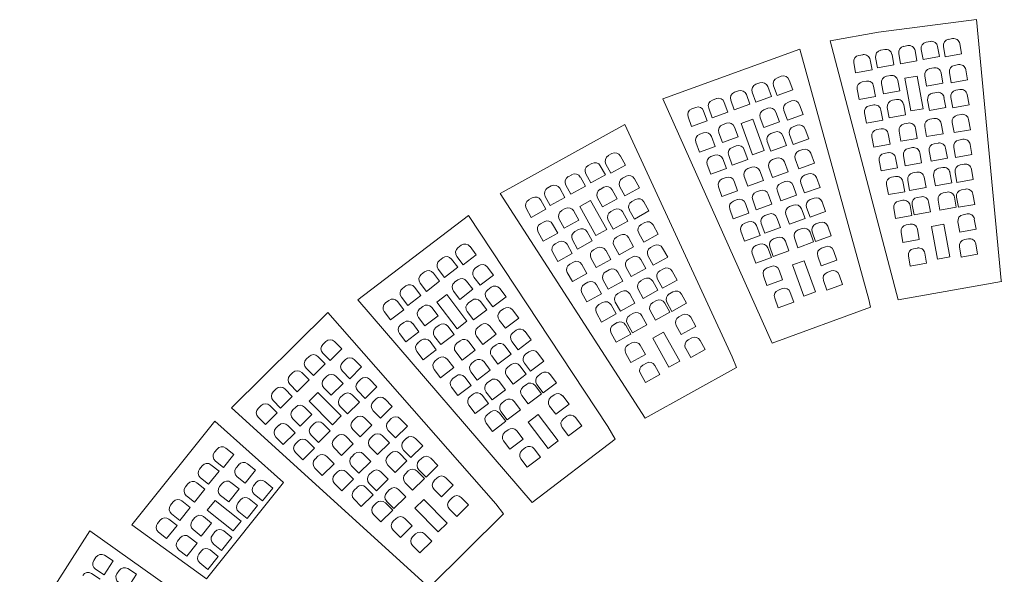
# Model space of a CAD drawing. Header units: millimetres. Extents: x -84 to 575, y 84 to 995.
# Drawn here: x -18 to 218.3, y 858.6 to 992.4 of the extents above; entities that cross this region are included whole.
import ezdxf

# ---------------------------------------------------------------- set-up
doc = ezdxf.new("R2010")
doc.units = ezdxf.units.MM

msp = doc.modelspace()

# ---------------------------------------------------------------- linework, layer by layer
at = {"color": 7, "linetype": 'Continuous', "lineweight": 15}
for p, q in [((212.26, 992.39), (188.7, 989.33)), ((218.26, 929.58), (212.26, 992.39)), ((188.7, 989.33), (177.11, 987.25)), ((206.54, 987.82), (205.55, 987.64)), ((169.76, 985.28), (136.81, 973.33)), ((186.38, 925), (169.76, 985.28)), ((177.11, 987.25), (193.44, 924.93)), ((190.22, 985.18), (189.23, 985.01)), ((195.77, 986.14), (194.79, 985.96)), ((198.99, 985.23), (199.43, 982.77)), ((201.18, 987.15), (200.2, 986.97)), ((203.37, 983.48), (202.93, 985.94)), ((204.34, 985.9), (204.78, 983.44)), ((208.72, 984.15), (208.28, 986.61)), ((184.97, 983.95), (183.98, 983.78)), ((187.15, 980.28), (186.71, 982.74)), ((188.02, 983.26), (188.46, 980.8)), ((192.4, 981.51), (191.96, 983.97)), ((193.57, 984.22), (194.01, 981.76)), ((197.95, 982.47), (197.51, 984.93)), ((199.43, 982.77), (203.37, 983.48)), ((204.78, 983.44), (208.72, 984.15)), ((182.77, 982.03), (183.21, 979.57)), ((188.46, 980.8), (192.4, 981.51)), ((194.01, 981.76), (197.95, 982.47)), ((202.03, 980.79), (201.04, 980.61)), ((207.97, 981.55), (206.98, 981.38)), ((165.32, 978.74), (164.38, 978.4)), ((183.21, 979.57), (187.15, 980.28)), ((191.64, 978.92), (190.65, 978.75)), ((198.04, 978.81), (195.08, 978.28)), ((195.08, 978.28), (196.49, 970.41)), ((199.45, 970.94), (198.04, 978.81)), ((199.83, 978.87), (200.27, 976.41)), ((204.21, 977.11), (203.77, 979.57)), ((205.77, 979.64), (206.21, 977.18)), ((210.15, 977.88), (209.71, 980.34)), ((160.16, 977.17), (159.22, 976.83)), ((162.94, 973.92), (162.08, 976.27)), ((163.48, 976.47), (164.34, 974.12)), ((168.1, 975.49), (167.24, 977.84)), ((183.6, 975.66), (184.05, 973.2)), ((185.8, 977.58), (184.82, 977.4)), ((187.98, 973.91), (187.54, 976.37)), ((189.44, 977), (189.88, 974.54)), ((193.82, 975.25), (193.38, 977.71)), ((200.27, 976.41), (204.21, 977.11)), ((206.21, 977.18), (210.15, 977.88)), ((136.81, 973.33), (163.14, 914.55)), ((149.69, 973.37), (148.75, 973.03)), ((155, 975.25), (154.06, 974.91)), ((157.77, 972.01), (156.92, 974.36)), ((158.32, 974.91), (159.18, 972.56)), ((159.18, 972.56), (162.94, 973.92)), ((164.34, 974.12), (168.1, 975.49)), ((184.05, 973.2), (187.98, 973.91)), ((189.88, 974.54), (193.82, 975.25)), ((202.73, 974.88), (201.75, 974.71)), ((204.91, 971.21), (204.47, 973.67)), ((206.12, 973.65), (206.56, 971.19)), ((208.31, 975.56), (207.33, 975.39)), ((210.49, 971.89), (210.05, 974.35)), ((144.72, 971.27), (143.78, 970.92)), ((147.85, 971.11), (148.7, 968.76)), ((152.46, 970.12), (151.61, 972.47)), ((153.16, 972.99), (154.01, 970.64)), ((154.01, 970.64), (157.77, 972.01)), ((162.07, 971.04), (161.13, 970.7)), ((167.8, 972.81), (166.86, 972.47)), ((170.57, 969.56), (169.72, 971.91)), ((187.56, 971.84), (186.57, 971.67)), ((190.83, 971.23), (191.27, 968.77)), ((193.03, 973.14), (192.04, 972.97)), ((195.21, 969.47), (194.77, 971.93)), ((196.49, 970.41), (199.45, 970.94)), ((200.53, 972.97), (200.98, 970.5)), ((200.98, 970.5), (204.91, 971.21)), ((206.56, 971.19), (210.49, 971.89)), ((142.88, 969), (143.74, 966.65)), ((147.5, 968.02), (146.64, 970.37)), ((148.7, 968.76), (152.46, 970.12)), ((160.23, 968.78), (161.09, 966.43)), ((164.85, 967.79), (164, 970.14)), ((165.96, 970.54), (166.81, 968.19)), ((166.81, 968.19), (170.57, 969.56)), ((185.36, 969.93), (185.8, 967.47)), ((189.74, 968.17), (189.3, 970.63)), ((191.27, 968.77), (195.21, 969.47)), ((202.06, 968.6), (201.07, 968.42)), ((208.66, 969.57), (207.67, 969.4)), ((127.65, 967.14), (97.69, 950.53)), ((153.5, 911.22), (127.65, 967.14)), ((143.74, 966.65), (147.5, 968.02)), ((152.15, 967.44), (151.21, 967.1)), ((154.92, 964.19), (154.07, 966.54)), ((158.47, 968.42), (155.65, 967.4)), ((155.65, 967.4), (158.38, 959.88)), ((161.2, 960.9), (158.47, 968.42)), ((161.09, 966.43), (164.85, 967.79)), ((169.15, 966.96), (168.21, 966.62)), ((185.8, 967.47), (189.74, 968.17)), ((195.85, 967.49), (194.86, 967.31)), ((198.03, 963.81), (197.59, 966.27)), ((199.86, 966.68), (200.3, 964.22)), ((204.24, 964.93), (203.8, 967.39)), ((206.46, 967.66), (206.9, 965.2)), ((210.84, 965.9), (210.4, 968.36)), ((146.62, 965.13), (145.68, 964.79)), ((149.4, 961.88), (148.55, 964.23)), ((150.31, 965.18), (151.16, 962.83)), ((151.16, 962.83), (154.92, 964.19)), ((163.77, 965.34), (162.83, 965)), ((166.54, 962.09), (165.69, 964.44)), ((167.31, 964.7), (168.17, 962.35)), ((171.93, 963.71), (171.07, 966.06)), ((187.12, 964.19), (187.56, 961.73)), ((189.32, 966.11), (188.33, 965.93)), ((191.5, 962.43), (191.06, 964.9)), ((193.65, 965.57), (194.09, 963.11)), ((200.3, 964.22), (204.24, 964.93)), ((206.9, 965.2), (210.84, 965.9)), ((144.79, 962.87), (145.64, 960.51)), ((145.64, 960.51), (149.4, 961.88)), ((154.5, 961.98), (153.56, 961.64)), ((161.93, 963.08), (162.78, 960.73)), ((162.78, 960.73), (166.54, 962.09)), ((168.17, 962.35), (171.93, 963.71)), ((187.56, 961.73), (191.5, 962.43)), ((194.09, 963.11), (198.03, 963.81)), ((196.9, 961.58), (195.92, 961.4)), ((203.11, 962.69), (202.13, 962.52)), ((205.3, 959.02), (204.86, 961.48)), ((206.8, 961.67), (207.25, 959.21)), ((209, 963.58), (208.02, 963.41)), ((211.18, 959.91), (210.74, 962.37)), ((124.58, 960.14), (123.7, 959.65)), ((127.83, 957.37), (126.61, 959.55)), ((149.33, 959.77), (148.39, 959.43)), ((152.66, 959.72), (153.52, 957.37)), ((157.28, 958.73), (156.42, 961.08)), ((158.38, 959.88), (161.2, 960.9)), ((170.51, 961.12), (169.57, 960.78)), ((173.28, 957.87), (172.43, 960.22)), ((191.08, 960.37), (190.09, 960.19)), ((193.26, 956.7), (192.82, 959.16)), ((194.71, 959.66), (195.15, 957.2)), ((199.09, 957.91), (198.65, 960.37)), ((200.92, 960.78), (201.36, 958.31)), ((207.25, 959.21), (211.18, 959.91)), ((119.73, 957.78), (118.85, 957.29)), ((122.98, 955.01), (121.77, 957.19)), ((123.12, 957.61), (124.33, 955.43)), ((124.33, 955.43), (127.83, 957.37)), ((147.49, 957.51), (148.34, 955.16)), ((152.1, 956.52), (151.25, 958.87)), ((153.52, 957.37), (157.28, 958.73)), ((158.24, 956.88), (157.3, 956.54)), ((162.33, 956.77), (163.18, 954.42)), ((164.17, 959.04), (163.23, 958.69)), ((166.94, 955.79), (166.09, 958.14)), ((168.67, 958.85), (169.52, 956.5)), ((169.52, 956.5), (173.28, 957.87)), ((188.88, 958.45), (189.32, 955.99)), ((195.15, 957.2), (199.09, 957.91)), ((201.36, 958.31), (205.3, 959.02)), ((204.17, 956.79), (203.19, 956.61)), ((209.34, 957.59), (208.36, 957.42)), ((114.93, 955.07), (114.05, 954.59)), ((118.18, 952.3), (116.97, 954.49)), ((118.27, 955.25), (119.48, 953.07)), ((119.48, 953.07), (122.98, 955.01)), ((127.95, 954.67), (127.08, 954.19)), ((148.34, 955.16), (152.1, 956.52)), ((152.04, 954.42), (151.1, 954.08)), ((156.4, 954.62), (157.25, 952.27)), ((161.01, 953.64), (160.16, 955.99)), ((163.18, 954.42), (166.94, 955.79)), ((171.86, 955.27), (170.92, 954.93)), ((189.32, 955.99), (193.26, 956.7)), ((192.83, 954.63), (191.85, 954.46)), ((197.96, 955.67), (196.98, 955.5)), ((200.15, 952), (199.7, 954.46)), ((201.98, 954.87), (202.42, 952.41)), ((206.35, 953.11), (205.91, 955.58)), ((207.15, 955.68), (207.59, 953.22)), ((211.53, 953.92), (211.09, 956.38)), ((109.98, 952.37), (109.11, 951.89)), ((113.47, 952.55), (114.68, 950.36)), ((114.68, 950.36), (118.18, 952.3)), ((122.58, 952.03), (121.71, 951.54)), ((126.49, 952.15), (127.71, 949.96)), ((131.2, 951.9), (129.99, 954.09)), ((150.2, 952.16), (151.05, 949.81)), ((154.81, 951.17), (153.96, 953.52)), ((157.25, 952.27), (161.01, 953.64)), ((166.21, 953.4), (165.27, 953.05)), ((168.99, 950.15), (168.14, 952.5)), ((170.02, 953.01), (170.88, 950.66)), ((170.88, 950.66), (174.64, 952.02)), ((174.64, 952.02), (173.78, 954.37)), ((190.64, 952.72), (191.08, 950.26)), ((195.02, 950.96), (194.57, 953.42)), ((195.77, 953.76), (196.21, 951.3)), ((202.42, 952.41), (206.35, 953.11)), ((207.59, 953.22), (211.53, 953.92)), ((97.69, 950.53), (132.58, 896.43)), ((108.52, 949.85), (109.73, 947.66)), ((113.23, 949.6), (112.02, 951.79)), ((125.83, 949.26), (124.62, 951.44)), ((127.71, 949.96), (131.2, 951.9)), ((151.05, 949.81), (154.81, 951.17)), ((160.28, 951.24), (159.34, 950.9)), ((163.06, 948), (162.2, 950.35)), ((164.37, 951.13), (165.23, 948.78)), ((165.23, 948.78), (168.99, 950.15)), ((191.08, 950.26), (195.02, 950.96)), ((196.21, 951.3), (200.15, 952)), ((199.02, 949.77), (198.04, 949.59)), ((205.23, 950.88), (204.25, 950.7)), ((207.41, 947.21), (206.97, 949.67)), ((207.49, 949.69), (207.93, 947.23)), ((209.69, 951.6), (208.7, 951.43)), ((211.87, 947.93), (211.43, 950.39)), ((105.41, 949.51), (104.53, 949.03)), ((108.66, 946.74), (107.45, 948.93)), ((109.73, 947.66), (113.23, 949.6)), ((119.44, 948.87), (116.81, 947.42)), ((116.81, 947.42), (120.69, 940.42)), ((123.32, 941.87), (119.44, 948.87)), ((121.12, 949.5), (122.33, 947.32)), ((122.33, 947.32), (125.83, 949.26)), ((130.21, 949.11), (129.34, 948.63)), ((133.46, 946.34), (132.25, 948.53)), ((154.74, 949.06), (153.8, 948.72)), ((157.52, 945.81), (156.67, 948.16)), ((158.44, 948.98), (159.3, 946.63)), ((159.3, 946.63), (163.06, 948)), ((168.26, 947.75), (167.32, 947.41)), ((173.22, 949.43), (172.28, 949.09)), ((175.99, 946.18), (175.14, 948.53)), ((194.59, 948.9), (193.61, 948.72)), ((196.77, 945.22), (196.33, 947.69)), ((196.83, 947.85), (197.27, 945.39)), ((201.2, 946.1), (200.76, 948.56)), ((203.04, 948.96), (203.48, 946.5)), ((207.93, 947.23), (211.87, 947.93)), ((90.06, 945.22), (63.42, 924.96)), ((123.6, 894.42), (90.06, 945.22)), ((103.95, 946.99), (105.16, 944.8)), ((105.16, 944.8), (108.66, 946.74)), ((113.35, 946.91), (112.47, 946.42)), ((116.6, 944.14), (115.39, 946.32)), ((125.15, 946.67), (124.28, 946.18)), ((128.4, 943.9), (127.19, 946.08)), ((128.75, 946.59), (129.97, 944.4)), ((129.97, 944.4), (133.46, 946.34)), ((152.91, 946.8), (153.76, 944.45)), ((153.76, 944.45), (157.52, 945.81)), ((162.33, 945.6), (161.39, 945.26)), ((166.42, 945.49), (167.27, 943.14)), ((171.03, 944.51), (170.18, 946.86)), ((171.38, 947.16), (172.23, 944.81)), ((172.23, 944.81), (175.99, 946.18)), ((192.4, 946.98), (192.84, 944.52)), ((192.84, 944.52), (196.77, 945.22)), ((197.27, 945.39), (201.2, 946.1)), ((203.48, 946.5), (207.41, 947.21)), ((210.03, 945.61), (209.05, 945.44)), ((108.26, 943.75), (107.38, 943.27)), ((111.51, 940.98), (110.29, 943.17)), ((111.89, 944.38), (113.1, 942.2)), ((113.1, 942.2), (116.6, 944.14)), ((123.69, 944.14), (124.9, 941.96)), ((124.9, 941.96), (128.4, 943.9)), ((132.47, 943.56), (131.6, 943.07)), ((135.72, 940.78), (134.51, 942.97)), ((157.45, 943.71), (156.51, 943.37)), ((160.22, 940.46), (159.37, 942.81)), ((160.49, 943.34), (161.34, 940.99)), ((165.1, 942.35), (164.25, 944.71)), ((167.27, 943.14), (171.03, 944.51)), ((174.57, 943.58), (173.63, 943.24)), ((177.35, 940.33), (176.5, 942.68)), ((196.35, 943.16), (195.37, 942.98)), ((204.43, 943.15), (201.48, 942.62)), ((201.48, 942.62), (202.89, 934.75)), ((205.84, 935.28), (204.43, 943.15)), ((207.84, 943.7), (208.28, 941.23)), ((212.21, 941.94), (211.77, 944.4)), ((106.8, 941.23), (108.01, 939.04)), ((108.01, 939.04), (111.51, 940.98)), ((116.53, 941.89), (115.66, 941.4)), ((119.78, 939.12), (118.57, 941.3)), ((120.69, 940.42), (123.32, 941.87)), ((126.54, 940.5), (125.67, 940.02)), ((131.01, 941.03), (132.23, 938.85)), ((132.23, 938.85), (135.72, 940.78)), ((155.61, 941.45), (156.46, 939.1)), ((156.46, 939.1), (160.22, 940.46)), ((161.34, 940.99), (165.1, 942.35)), ((170.31, 942.11), (169.37, 941.77)), ((173.08, 938.87), (172.23, 941.22)), ((172.74, 941.32), (173.59, 938.97)), ((173.59, 938.97), (177.35, 940.33)), ((194.15, 941.24), (194.6, 938.78)), ((198.53, 939.49), (198.09, 941.95)), ((208.28, 941.23), (212.21, 941.94)), ((88.32, 938.07), (87.52, 937.47)), ((111.77, 938.89), (110.9, 938.41)), ((115.02, 936.12), (113.81, 938.31)), ((115.07, 939.36), (116.28, 937.18)), ((116.28, 937.18), (119.78, 939.12)), ((125.08, 937.98), (126.29, 935.79)), ((129.79, 937.73), (128.58, 939.92)), ((134.73, 938), (133.86, 937.51)), ((160.16, 938.35), (159.22, 938.01)), ((164.37, 939.96), (163.43, 939.62)), ((167.15, 936.71), (166.3, 939.06)), ((168.47, 939.85), (169.32, 937.5)), ((169.32, 937.5), (173.08, 938.87)), ((194.6, 938.78), (198.53, 939.49)), ((210.38, 939.62), (209.39, 939.45)), ((212.56, 935.95), (212.12, 938.41)), ((88.75, 933.38), (91.93, 935.8)), ((91.93, 935.8), (90.42, 937.79)), ((110.31, 936.37), (111.52, 934.18)), ((111.52, 934.18), (115.02, 936.12)), ((121.02, 937.44), (120.15, 936.96)), ((124.27, 934.67), (123.06, 936.86)), ((126.29, 935.79), (129.79, 937.73)), ((137.98, 935.23), (136.77, 937.41)), ((158.32, 936.09), (159.17, 933.74)), ((162.93, 935.1), (162.08, 937.45)), ((162.54, 937.7), (163.39, 935.35)), ((163.39, 935.35), (167.15, 936.71)), ((175.93, 937.74), (174.99, 937.4)), ((178.7, 934.49), (177.85, 936.84)), ((195.91, 935.51), (196.35, 933.05)), ((198.11, 937.42), (197.12, 937.25)), ((200.29, 933.75), (199.85, 936.21)), ((208.18, 937.71), (208.62, 935.24)), ((208.62, 935.24), (212.56, 935.95)), ((83.86, 935.04), (83.06, 934.44)), ((87.47, 932.77), (85.96, 934.76)), ((87.23, 935.37), (88.75, 933.38)), ((92.44, 933.15), (91.65, 932.54)), ((115.29, 934.03), (114.41, 933.55)), ((118.54, 931.26), (117.33, 933.45)), ((119.56, 934.92), (120.77, 932.73)), ((120.77, 932.73), (124.27, 934.67)), ((129.45, 935.25), (128.57, 934.77)), ((132.7, 932.48), (131.49, 934.67)), ((133.27, 935.47), (134.48, 933.29)), ((134.48, 933.29), (137.98, 935.23)), ((159.17, 933.74), (162.93, 935.1)), ((170.83, 934.36), (168.01, 933.34)), ((168.01, 933.34), (170.73, 925.82)), ((173.55, 926.84), (170.83, 934.36)), ((174.09, 935.48), (174.94, 933.12)), ((174.94, 933.12), (178.7, 934.49)), ((196.35, 933.05), (200.29, 933.75)), ((202.89, 934.75), (205.84, 935.28)), ((79.5, 931.68), (78.7, 931.07)), ((83.11, 929.4), (81.6, 931.39)), ((82.77, 932.33), (84.29, 930.34)), ((84.29, 930.34), (87.47, 932.77)), ((92.87, 928.45), (96.06, 930.87)), ((96.06, 930.87), (94.55, 932.86)), ((113.83, 931.51), (115.04, 929.32)), ((115.04, 929.32), (118.54, 931.26)), ((123.93, 932.2), (123.06, 931.71)), ((127.18, 929.42), (125.97, 931.61)), ((127.99, 932.73), (129.2, 930.54)), ((129.2, 930.54), (132.7, 932.48)), ((136.99, 932.44), (136.12, 931.95)), ((140.24, 929.67), (139.03, 931.85)), ((162.86, 933), (161.92, 932.66)), ((165.64, 929.75), (164.78, 932.1)), ((177.29, 931.89), (176.35, 931.55)), ((180.06, 928.64), (179.21, 930.99)), ((78.41, 928.97), (79.93, 926.98)), ((79.93, 926.98), (83.11, 929.4)), ((87.51, 929.76), (86.71, 929.16)), ((91.12, 927.48), (89.61, 929.47)), ((91.36, 930.44), (92.87, 928.45)), ((118.8, 929.17), (117.93, 928.68)), ((122.06, 926.4), (120.84, 928.58)), ((122.47, 929.67), (123.68, 927.48)), ((123.68, 927.48), (127.18, 929.42)), ((132.36, 930.01), (131.48, 929.52)), ((135.61, 927.24), (134.4, 929.42)), ((135.53, 929.92), (136.74, 927.73)), ((136.74, 927.73), (140.24, 929.67)), ((161.02, 930.74), (161.88, 928.39)), ((161.88, 928.39), (165.64, 929.75)), ((175.45, 929.63), (176.3, 927.28)), ((176.3, 927.28), (180.06, 928.64)), ((193.44, 924.93), (218.28, 929.38)), ((218.28, 929.38), (218.26, 929.58)), ((74.99, 928.3), (74.19, 927.69)), ((78.6, 926.02), (77.09, 928.01)), ((84.85, 926.19), (82.46, 924.37)), ((89.69, 919.82), (84.85, 926.19)), ((86.42, 927.05), (87.94, 925.06)), ((87.94, 925.06), (91.12, 927.48)), ((95.48, 927.97), (94.68, 927.37)), ((99.09, 925.7), (97.58, 927.69)), ((117.35, 926.64), (118.56, 924.46)), ((118.56, 924.46), (122.06, 926.4)), ((126.84, 926.95), (125.97, 926.46)), ((130.09, 924.18), (128.88, 926.36)), ((130.9, 927.48), (132.11, 925.3)), ((132.11, 925.3), (135.61, 927.24)), ((139.25, 926.88), (138.38, 926.4)), ((142.5, 924.11), (141.29, 926.3)), ((165.57, 927.64), (164.63, 927.3)), ((168.34, 924.39), (167.49, 926.74)), ((170.73, 925.82), (173.55, 926.84)), ((63.42, 924.96), (105.36, 876.17)), ((70.87, 924.81), (70.08, 924.21)), ((74.49, 922.53), (72.98, 924.53)), ((73.91, 925.59), (75.42, 923.6)), ((75.42, 923.6), (78.6, 926.02)), ((82.46, 924.37), (87.3, 918)), ((90.82, 924.82), (90.02, 924.22)), ((94.43, 922.55), (92.92, 924.54)), ((94.4, 925.27), (95.91, 923.28)), ((95.91, 923.28), (99.09, 925.7)), ((122.32, 924.31), (121.45, 923.82)), ((125.57, 921.54), (124.36, 923.72)), ((125.38, 924.42), (126.59, 922.24)), ((126.59, 922.24), (130.09, 924.18)), ((135.27, 924.76), (134.39, 924.27)), ((138.52, 921.99), (137.31, 924.17)), ((137.79, 924.36), (139, 922.17)), ((139, 922.17), (142.5, 924.11)), ((163.73, 925.38), (164.58, 923.03)), ((164.58, 923.03), (168.34, 924.39)), ((186.81, 923.14), (186.38, 925)), ((56.22, 921.93), (33, 898.98)), ((96.62, 875.84), (56.22, 921.93)), ((69.79, 922.1), (71.3, 920.11)), ((71.3, 920.11), (74.49, 922.53)), ((79.1, 923.37), (78.31, 922.77)), ((82.72, 921.09), (81.2, 923.08)), ((89.74, 922.12), (91.25, 920.13)), ((91.25, 920.13), (94.43, 922.55)), ((98.51, 922.8), (97.71, 922.19)), ((102.13, 920.52), (100.61, 922.51)), ((120.86, 921.78), (122.07, 919.6)), ((122.07, 919.6), (125.57, 921.54)), ((129.75, 921.7), (128.87, 921.22)), ((133.81, 922.23), (135.02, 920.05)), ((135.02, 920.05), (138.52, 921.99)), ((141.51, 921.32), (140.64, 920.84)), ((163.14, 914.55), (186.81, 923.14)), ((74.52, 919.52), (73.72, 918.91)), ((78.13, 917.24), (76.62, 919.23)), ((78.02, 920.66), (79.53, 918.67)), ((79.53, 918.67), (82.72, 921.09)), ((87.3, 918), (89.69, 919.82)), ((97.43, 920.09), (98.94, 918.1)), ((98.94, 918.1), (102.13, 920.52)), ((125.84, 919.45), (124.96, 918.96)), ((128.29, 919.18), (129.5, 916.99)), ((133, 918.93), (131.79, 921.12)), ((144.76, 918.55), (143.55, 920.74)), ((73.43, 916.81), (74.95, 914.82)), ((74.95, 914.82), (78.13, 917.24)), ((82.97, 918.86), (82.18, 918.25)), ((86.59, 916.58), (85.07, 918.57)), ((93.08, 918.92), (92.28, 918.32)), ((93.51, 914.22), (96.69, 916.65)), ((96.69, 916.65), (95.18, 918.64)), ((101.54, 917.62), (100.75, 917.01)), ((105.16, 915.34), (103.65, 917.33)), ((124.38, 916.92), (125.59, 914.73)), ((125.59, 914.73), (129.09, 916.67)), ((129.09, 916.67), (127.88, 918.86)), ((129.5, 916.99), (133, 918.93)), ((137, 917.18), (134.38, 915.73)), ((140.88, 910.19), (137, 917.18)), ((140.05, 918.8), (141.26, 916.61)), ((141.26, 916.61), (144.76, 918.55)), ((55.72, 914.92), (55.01, 914.22)), ((59.6, 913.13), (57.84, 914.91)), ((78.69, 915.21), (77.9, 914.61)), ((82.31, 912.93), (80.8, 914.92)), ((81.89, 916.15), (83.4, 914.16)), ((83.4, 914.16), (86.59, 916.58)), ((88.06, 915.1), (87.26, 914.5)), ((91.67, 912.83), (90.16, 914.82)), ((92, 916.22), (93.51, 914.22)), ((100.46, 914.91), (101.98, 912.92)), ((101.98, 912.92), (105.16, 915.34)), ((129.35, 914.58), (128.48, 914.1)), ((134.38, 915.73), (138.26, 908.73)), ((143.77, 915.76), (142.9, 915.28)), ((147.02, 912.99), (145.81, 915.18)), ((55, 912.1), (56.75, 910.32)), ((56.75, 910.32), (59.6, 913.13)), ((77.61, 912.5), (79.12, 910.51)), ((79.12, 910.51), (82.31, 912.93)), ((86.97, 912.4), (88.49, 910.41)), ((88.49, 910.41), (91.67, 912.83)), ((96.71, 914.15), (95.91, 913.54)), ((97.14, 909.45), (100.32, 911.87)), ((100.32, 911.87), (98.81, 913.86)), ((104.58, 912.44), (103.78, 911.84)), ((108.19, 910.17), (106.68, 912.16)), ((127.89, 912.06), (129.11, 909.87)), ((132.61, 911.81), (131.39, 914)), ((142.31, 913.24), (143.52, 911.05)), ((143.52, 911.05), (147.02, 912.99)), ((51.69, 911.34), (50.98, 910.63)), ((52.72, 906.74), (55.57, 909.55)), ((55.57, 909.55), (53.81, 911.33)), ((60.45, 910.57), (59.74, 909.87)), ((64.33, 908.78), (62.57, 910.56)), ((82.87, 910.9), (82.07, 910.3)), ((86.49, 908.63), (84.97, 910.62)), ((91.69, 910.33), (90.89, 909.72)), ((95.3, 908.05), (93.79, 910.04)), ((95.63, 911.44), (97.14, 909.45)), ((103.5, 909.74), (105.01, 907.75)), ((105.01, 907.75), (108.19, 910.17)), ((129.11, 909.87), (132.61, 911.81)), ((132.87, 909.72), (132, 909.24)), ((138.26, 908.73), (140.88, 910.19)), ((154.56, 908.62), (153.5, 911.22)), ((47.8, 907.44), (47.09, 906.74)), ((51.68, 905.65), (49.92, 907.43)), ((50.97, 908.51), (52.72, 906.74)), ((59.73, 907.75), (61.48, 905.97)), ((61.48, 905.97), (64.33, 908.78)), ((81.79, 908.2), (83.3, 906.21)), ((83.3, 906.21), (86.49, 908.63)), ((90.61, 907.62), (92.12, 905.63)), ((92.12, 905.63), (95.3, 908.05)), ((100.34, 909.37), (99.54, 908.76)), ((103.96, 907.09), (102.44, 909.08)), ((107.61, 907.27), (106.82, 906.66)), ((131.41, 907.2), (132.62, 905.01)), ((132.58, 896.43), (154.56, 908.62)), ((136.12, 906.95), (134.91, 909.14)), ((48.83, 902.84), (51.68, 905.65)), ((55.99, 906.57), (55.28, 905.87)), ((57.02, 901.97), (59.87, 904.78)), ((59.87, 904.78), (58.11, 906.56)), ((64.13, 905.83), (63.41, 905.13)), ((68, 904.04), (66.25, 905.82)), ((87.05, 906.6), (86.25, 905.99)), ((90.66, 904.32), (89.15, 906.31)), ((95.32, 905.55), (94.52, 904.95)), ((98.93, 903.28), (97.42, 905.27)), ((99.26, 906.66), (100.77, 904.67)), ((100.77, 904.67), (103.96, 907.09)), ((108.04, 902.57), (111.23, 904.99)), ((111.23, 904.99), (109.71, 906.98)), ((132.62, 905.01), (136.12, 906.95)), ((43.77, 903.5), (43.05, 902.8)), ((47.65, 901.71), (45.89, 903.49)), ((47.08, 904.61), (48.83, 902.84)), ((53.82, 902.68), (51.68, 900.58)), ((59.44, 897), (53.82, 902.68)), ((55.27, 903.75), (57.02, 901.97)), ((63.4, 903.01), (65.16, 901.23)), ((65.16, 901.23), (68, 904.04)), ((85.97, 903.89), (87.48, 901.9)), ((87.48, 901.9), (90.66, 904.32)), ((94.24, 902.84), (95.75, 900.85)), ((95.75, 900.85), (98.93, 903.28)), ((103.97, 904.59), (103.18, 903.99)), ((107.59, 902.32), (106.07, 904.31)), ((106.53, 904.56), (108.04, 902.57)), ((43.04, 900.68), (44.8, 898.9)), ((44.8, 898.9), (47.65, 901.71)), ((51.68, 900.58), (57.31, 894.89)), ((59.91, 902.11), (59.2, 901.4)), ((60.95, 897.5), (63.79, 900.32)), ((63.79, 900.32), (62.03, 902.09)), ((67.8, 901.09), (67.09, 900.39)), ((71.68, 899.3), (69.92, 901.08)), ((91.23, 902.29), (90.43, 901.68)), ((94.84, 900.01), (93.33, 902)), ((98.95, 900.78), (98.15, 900.17)), ((102.57, 898.5), (101.05, 900.49)), ((102.89, 901.89), (104.4, 899.9)), ((104.4, 899.9), (107.59, 902.32)), ((110.64, 902.09), (109.85, 901.48)), ((114.26, 899.81), (112.75, 901.8)), ((33, 898.98), (80.62, 855.74)), ((40.14, 899.51), (39.43, 898.81)), ((41.17, 894.91), (44.02, 897.73)), ((44.02, 897.73), (42.26, 899.5)), ((48.48, 899.15), (47.77, 898.45)), ((52.36, 897.36), (50.6, 899.14)), ((59.19, 899.28), (60.95, 897.5)), ((67.08, 898.26), (68.84, 896.49)), ((68.84, 896.49), (71.68, 899.3)), ((90.14, 899.58), (91.66, 897.59)), ((91.66, 897.59), (94.84, 900.01)), ((95.4, 897.98), (94.61, 897.38)), ((99.02, 895.71), (97.5, 897.7)), ((97.87, 898.07), (99.38, 896.08)), ((99.38, 896.08), (102.57, 898.5)), ((109.56, 899.38), (111.08, 897.39)), ((111.08, 897.39), (114.26, 899.81)), ((28.98, 895.75), (9.02, 870.8)), ((45.55, 880.97), (28.98, 895.75)), ((39.41, 896.69), (41.17, 894.91)), ((47.76, 896.33), (49.52, 894.55)), ((49.52, 894.55), (52.36, 897.36)), ((57.31, 894.89), (59.44, 897)), ((62.92, 896.55), (62.2, 895.84)), ((66.79, 894.76), (65.04, 896.53)), ((71.48, 896.35), (70.77, 895.64)), ((75.36, 894.56), (73.6, 896.34)), ((95.83, 893.29), (99.02, 895.71)), ((106.78, 897.34), (104.39, 895.53)), ((104.39, 895.53), (109.23, 889.16)), ((111.62, 890.98), (106.78, 897.34)), ((113.68, 896.91), (112.88, 896.31)), ((117.29, 894.64), (115.78, 896.63)), ((44.43, 894.74), (43.72, 894.03)), ((48.31, 892.95), (46.55, 894.72)), ((52.9, 895.18), (52.19, 894.47)), ((53.94, 890.57), (56.78, 893.39)), ((56.78, 893.39), (55.02, 895.16)), ((62.19, 893.72), (63.95, 891.94)), ((63.95, 891.94), (66.79, 894.76)), ((70.76, 893.52), (72.51, 891.75)), ((72.51, 891.75), (75.36, 894.56)), ((94.32, 895.28), (95.83, 893.29)), ((99.58, 893.68), (98.78, 893.07)), ((103.2, 891.4), (101.68, 893.39)), ((112.6, 894.21), (114.11, 892.22)), ((114.11, 892.22), (117.29, 894.64)), ((125.38, 891.39), (123.6, 894.42)), ((43.71, 891.91), (45.47, 890.13)), ((45.47, 890.13), (48.31, 892.95)), ((49.13, 891.01), (48.42, 890.3)), ((53.01, 889.22), (51.25, 890.99)), ((52.18, 892.35), (53.94, 890.57)), ((58.43, 892.11), (57.72, 891.41)), ((62.31, 890.32), (60.55, 892.1)), ((67.13, 892.28), (66.42, 891.58)), ((71.01, 890.49), (69.26, 892.27)), ((75.16, 891.61), (74.45, 890.9)), ((79.04, 889.82), (77.28, 891.59)), ((98.5, 890.97), (100.01, 888.98)), ((100.01, 888.98), (103.2, 891.4)), ((105.36, 876.17), (125.38, 891.39)), ((109.23, 889.16), (111.62, 890.98)), ((29.55, 889.03), (28.92, 888.25)), ((33.61, 887.71), (31.65, 889.27)), ((50.17, 886.4), (53.01, 889.22)), ((57.71, 889.29), (59.46, 887.51)), ((59.46, 887.51), (62.31, 890.32)), ((66.41, 889.45), (68.17, 887.68)), ((68.17, 887.68), (71.01, 890.49)), ((74.43, 888.78), (76.19, 887)), ((76.19, 887), (79.04, 889.82)), ((103.76, 889.37), (102.96, 888.76)), ((107.37, 887.09), (105.86, 889.08)), ((29.16, 886.14), (31.11, 884.58)), ((31.11, 884.58), (33.61, 887.71)), ((48.41, 888.18), (50.17, 886.4)), ((53.83, 887.28), (53.12, 886.57)), ((57.71, 885.49), (55.95, 887.26)), ((62.65, 887.84), (61.94, 887.14)), ((63.68, 883.24), (66.53, 886.05)), ((66.53, 886.05), (64.77, 887.83)), ((71.35, 888.01), (70.64, 887.31)), ((72.39, 883.41), (75.23, 886.22)), ((75.23, 886.22), (73.47, 888)), ((78.83, 886.87), (78.12, 886.16)), ((82.71, 885.08), (80.96, 886.85)), ((102.68, 886.66), (104.19, 884.67)), ((104.19, 884.67), (107.37, 887.09)), ((25.96, 885.01), (25.33, 884.22)), ((27.52, 880.55), (30.02, 883.68)), ((30.02, 883.68), (28.07, 885.24)), ((34.75, 885.26), (34.12, 884.48)), ((36.31, 880.81), (38.81, 883.93)), ((38.81, 883.93), (36.86, 885.5)), ((53.11, 884.45), (54.87, 882.67)), ((54.87, 882.67), (57.71, 885.49)), ((58.53, 883.54), (57.82, 882.84)), ((62.41, 881.75), (60.65, 883.53)), ((61.92, 885.02), (63.68, 883.24)), ((66.87, 883.58), (66.16, 882.87)), ((70.75, 881.79), (68.99, 883.56)), ((70.63, 885.19), (72.39, 883.41)), ((75.57, 883.75), (74.86, 883.04)), ((79.45, 881.96), (77.69, 883.73)), ((78.11, 884.04), (79.87, 882.26)), ((79.87, 882.26), (82.71, 885.08)), ((25.57, 882.12), (27.52, 880.55)), ((34.36, 882.37), (36.31, 880.81)), ((43.01, 879.65), (41.06, 881.21)), ((59.56, 878.94), (62.41, 881.75)), ((67.9, 878.97), (70.75, 881.79)), ((76.61, 879.14), (79.45, 881.96)), ((82.51, 882.12), (81.8, 881.42)), ((86.39, 880.33), (84.63, 882.11)), ((22.55, 880.68), (21.92, 879.9)), ((24.11, 876.23), (26.61, 879.35)), ((26.61, 879.35), (24.66, 880.92)), ((45.55, 880.97), (27.02, 857.8)), ((30.78, 880.77), (30.16, 879.99)), ((32.35, 876.32), (34.84, 879.45)), ((34.84, 879.45), (32.89, 881.01)), ((38.95, 880.98), (38.33, 880.2)), ((40.51, 876.53), (43.01, 879.65)), ((57.81, 880.72), (59.56, 878.94)), ((63.23, 879.81), (62.52, 879.11)), ((67.11, 878.02), (65.35, 879.8)), ((66.14, 880.75), (67.9, 878.97)), ((71.08, 879.31), (70.37, 878.61)), ((74.96, 877.52), (73.21, 879.3)), ((74.85, 880.92), (76.61, 879.14)), ((81.79, 879.3), (83.55, 877.52)), ((83.55, 877.52), (86.39, 880.33)), ((23.06, 874.98), (21.11, 876.54)), ((22.16, 877.79), (24.11, 876.23)), ((29.08, 876.66), (27.2, 874.32)), ((35.32, 871.66), (29.08, 876.66)), ((30.39, 877.88), (32.35, 876.32)), ((35.2, 876.79), (34.57, 876.01)), ((39.26, 875.46), (37.31, 877.03)), ((38.56, 878.09), (40.51, 876.53)), ((62.51, 876.99), (64.26, 875.21)), ((64.26, 875.21), (67.11, 878.02)), ((70.36, 876.49), (72.12, 874.71)), ((72.12, 874.71), (74.96, 877.52)), ((79.29, 876.92), (77.16, 874.81)), ((84.91, 871.23), (79.29, 876.92)), ((86.19, 877.38), (85.48, 876.68)), ((90.07, 875.59), (88.31, 877.37)), ((19, 876.31), (18.37, 875.52)), ((20.56, 871.85), (23.06, 874.98)), ((27.2, 874.32), (33.45, 869.32)), ((36.76, 872.34), (39.26, 875.46)), ((67.93, 876.08), (67.22, 875.38)), ((68.96, 871.48), (71.81, 874.29)), ((71.81, 874.29), (70.05, 876.07)), ((77.16, 874.81), (82.78, 869.12)), ((85.47, 874.56), (87.22, 872.78)), ((87.22, 872.78), (90.07, 875.59)), ((98.5, 873.42), (96.62, 875.84)), ((15.86, 871.92), (15.23, 871.14)), ((19.92, 870.59), (17.97, 872.16)), ((18.61, 873.42), (20.56, 871.85)), ((24.19, 872.53), (23.56, 871.75)), ((28.25, 871.2), (26.3, 872.76)), ((34.81, 873.9), (36.76, 872.34)), ((67.2, 873.26), (68.96, 871.48)), ((72.63, 872.35), (71.92, 871.65)), ((76.51, 870.56), (74.75, 872.34)), ((80.62, 855.74), (98.5, 873.42)), ((-1.04, 869.35), (-17.96, 842.92)), ((49.31, 833.55), (-1.04, 869.35)), ((9.02, 870.8), (27.02, 857.8)), ((17.42, 867.47), (19.92, 870.59)), ((23.8, 869.64), (25.75, 868.08)), ((25.75, 868.08), (28.25, 871.2)), ((33.45, 869.32), (35.32, 871.66)), ((71.9, 869.53), (73.66, 867.75)), ((73.66, 867.75), (76.51, 870.56)), ((82.78, 869.12), (84.91, 871.23)), ((15.47, 869.03), (17.42, 867.47)), ((20.68, 867.67), (20.05, 866.89)), ((24.74, 866.35), (22.79, 867.91)), ((29.04, 869.1), (28.42, 868.31)), ((30.6, 864.64), (33.1, 867.77)), ((33.1, 867.77), (31.15, 869.33)), ((77.33, 868.62), (76.61, 867.92)), ((81.2, 866.83), (79.45, 868.61)), ((20.29, 864.79), (22.24, 863.22)), ((22.24, 863.22), (24.74, 866.35)), ((29.84, 863.19), (27.89, 864.75)), ((28.65, 866.21), (30.6, 864.64)), ((76.6, 865.8), (78.36, 864.02)), ((78.36, 864.02), (81.2, 866.83)), ((0.4, 863.01), (-0.14, 862.17)), ((4.58, 862.12), (2.47, 863.46)), ((25.78, 864.51), (25.15, 863.73)), ((27.34, 860.06), (29.84, 863.19)), ((0.32, 860.09), (2.42, 858.75)), ((2.42, 858.75), (4.58, 862.12)), ((10.15, 858.91), (8.04, 860.26)), ((25.39, 861.63), (27.34, 860.06)), ((1.44, 857.73), (-0.67, 859.08)), ((5.97, 859.8), (5.43, 858.96)), ((7.99, 855.54), (10.15, 858.91))]:
    msp.add_line(p, q, dxfattribs=at)
for centre, start, end in [((205.82, 986.17), 100.1633, 190.1633), ((206.8, 986.34), 10.1633, 100.1633), ((190.48, 983.71), 10.1633, 100.1633), ((195.05, 984.49), 100.1633, 190.1633), ((196.03, 984.66), 10.1633, 100.1633), ((200.47, 985.5), 100.1633, 190.1633), ((201.45, 985.67), 10.1633, 100.1633), ((184.25, 982.3), 100.1633, 190.1633), ((185.23, 982.48), 10.1633, 100.1633), ((189.5, 983.53), 100.1633, 190.1633), ((201.31, 979.13), 100.1633, 190.1633), ((202.29, 979.31), 10.1633, 100.1633), ((207.25, 979.9), 100.1633, 190.1633), ((208.23, 980.08), 10.1633, 100.1633), ((164.89, 976.99), 109.9357, 199.9357), ((165.83, 977.33), 19.9357, 109.9357), ((190.92, 977.27), 100.1633, 190.1633), ((191.9, 977.45), 10.1633, 100.1633), ((159.73, 975.42), 109.9357, 199.9357), ((160.67, 975.76), 19.9357, 109.9357), ((185.08, 975.93), 100.1633, 190.1633), ((186.07, 976.1), 10.1633, 100.1633), ((150.2, 971.96), 19.9357, 109.9357), ((154.57, 973.5), 109.9357, 199.9357), ((155.51, 973.84), 19.9357, 109.9357), ((202.01, 973.23), 100.1633, 190.1633), ((203, 973.41), 10.1633, 100.1633), ((207.59, 973.91), 100.1633, 190.1633), ((208.58, 974.09), 10.1633, 100.1633), ((144.29, 969.51), 109.9357, 199.9357), ((145.23, 969.86), 19.9357, 109.9357), ((149.26, 971.62), 109.9357, 199.9357), ((162.59, 969.63), 19.9357, 109.9357), ((167.37, 971.06), 109.9357, 199.9357), ((168.31, 971.4), 19.9357, 109.9357), ((186.84, 970.19), 100.1633, 190.1633), ((187.82, 970.37), 10.1633, 100.1633), ((192.31, 971.49), 100.1633, 190.1633), ((193.29, 971.67), 10.1633, 100.1633), ((161.64, 969.29), 109.9357, 199.9357), ((202.32, 967.12), 10.1633, 100.1633), ((207.94, 967.92), 100.1633, 190.1633), ((208.92, 968.1), 10.1633, 100.1633), ((151.72, 965.69), 109.9357, 199.9357), ((152.66, 966.03), 19.9357, 109.9357), ((168.72, 965.21), 109.9357, 199.9357), ((169.66, 965.55), 19.9357, 109.9357), ((195.13, 965.83), 100.1633, 190.1633), ((196.11, 966.01), 10.1633, 100.1633), ((201.34, 966.95), 100.1633, 190.1633), ((146.2, 963.38), 109.9357, 199.9357), ((147.14, 963.72), 19.9357, 109.9357), ((163.34, 963.59), 109.9357, 199.9357), ((164.28, 963.93), 19.9357, 109.9357), ((188.6, 964.45), 100.1633, 190.1633), ((189.58, 964.63), 10.1633, 100.1633), ((154.07, 960.23), 109.9357, 199.9357), ((155.01, 960.57), 19.9357, 109.9357), ((197.17, 960.1), 10.1633, 100.1633), ((202.39, 961.04), 100.1633, 190.1633), ((203.38, 961.22), 10.1633, 100.1633), ((208.28, 961.93), 100.1633, 190.1633), ((209.26, 962.11), 10.1633, 100.1633), ((124.43, 958.34), 119.0013, 209.0013), ((125.3, 958.83), 29.0013, 119.0013), ((148.9, 958.02), 109.9357, 199.9357), ((149.84, 958.36), 19.9357, 109.9357), ((164.68, 957.63), 19.9357, 109.9357), ((170.08, 959.37), 109.9357, 199.9357), ((171.02, 959.71), 19.9357, 109.9357), ((190.36, 958.72), 100.1633, 190.1633), ((191.34, 958.89), 10.1633, 100.1633), ((196.18, 959.93), 100.1633, 190.1633), ((119.58, 955.98), 119.0013, 209.0013), ((120.45, 956.46), 29.0013, 119.0013), ((158.75, 955.47), 19.9357, 109.9357), ((163.74, 957.28), 109.9357, 199.9357), ((204.44, 955.31), 10.1633, 100.1633), ((208.62, 955.94), 100.1633, 190.1633), ((209.61, 956.12), 10.1633, 100.1633), ((114.78, 953.28), 119.0013, 209.0013), ((115.65, 953.76), 29.0013, 119.0013), ((128.68, 953.36), 29.0013, 119.0013), ((152.55, 953.01), 19.9357, 109.9357), ((157.81, 955.13), 109.9357, 199.9357), ((171.43, 953.52), 109.9357, 199.9357), ((172.37, 953.86), 19.9357, 109.9357), ((192.11, 952.98), 100.1633, 190.1633), ((193.1, 953.16), 10.1633, 100.1633), ((197.24, 954.02), 100.1633, 190.1633), ((198.23, 954.2), 10.1633, 100.1633), ((203.45, 955.13), 100.1633, 190.1633), ((110.71, 951.06), 29.0013, 119.0013), ((123.31, 950.72), 29.0013, 119.0013), ((127.81, 952.88), 119.0013, 209.0013), ((151.61, 952.67), 109.9357, 199.9357), ((165.78, 951.64), 109.9357, 199.9357), ((166.73, 951.99), 19.9357, 109.9357), ((106.14, 948.2), 29.0013, 119.0013), ((109.83, 950.58), 119.0013, 209.0013), ((122.43, 950.23), 119.0013, 209.0013), ((159.85, 949.49), 109.9357, 199.9357), ((160.79, 949.83), 19.9357, 109.9357), ((199.29, 948.29), 10.1633, 100.1633), ((204.51, 949.23), 100.1633, 190.1633), ((205.5, 949.4), 10.1633, 100.1633), ((208.97, 949.95), 100.1633, 190.1633), ((209.95, 950.13), 10.1633, 100.1633), ((105.26, 947.72), 119.0013, 209.0013), ((130.07, 947.32), 119.0013, 209.0013), ((130.94, 947.8), 29.0013, 119.0013), ((154.32, 947.31), 109.9357, 199.9357), ((155.26, 947.65), 19.9357, 109.9357), ((167.83, 946), 109.9357, 199.9357), ((168.77, 946.34), 19.9357, 109.9357), ((172.79, 947.68), 109.9357, 199.9357), ((173.73, 948.02), 19.9357, 109.9357), ((193.87, 947.24), 100.1633, 190.1633), ((194.86, 947.42), 10.1633, 100.1633), ((198.3, 948.12), 100.1633, 190.1633), ((113.2, 945.11), 119.0013, 209.0013), ((114.07, 945.6), 29.0013, 119.0013), ((125, 944.87), 119.0013, 209.0013), ((125.88, 945.36), 29.0013, 119.0013), ((161.9, 943.85), 109.9357, 199.9357), ((162.84, 944.19), 19.9357, 109.9357), ((209.31, 943.96), 100.1633, 190.1633), ((210.3, 944.14), 10.1633, 100.1633), ((108.11, 941.96), 119.0013, 209.0013), ((108.98, 942.44), 29.0013, 119.0013), ((132.32, 941.76), 119.0013, 209.0013), ((133.2, 942.24), 29.0013, 119.0013), ((157.02, 941.96), 109.9357, 199.9357), ((157.96, 942.3), 19.9357, 109.9357), ((174.15, 941.83), 109.9357, 199.9357), ((175.09, 942.17), 19.9357, 109.9357), ((195.63, 941.51), 100.1633, 190.1633), ((196.61, 941.68), 10.1633, 100.1633), ((116.38, 940.09), 119.0013, 209.0013), ((117.26, 940.58), 29.0013, 119.0013), ((127.27, 939.19), 29.0013, 119.0013), ((169.88, 940.36), 109.9357, 199.9357), ((170.82, 940.7), 19.9357, 109.9357), ((89.22, 936.88), 37.2471, 127.2471), ((111.62, 937.09), 119.0013, 209.0013), ((112.5, 937.58), 29.0013, 119.0013), ((126.39, 938.7), 119.0013, 209.0013), ((135.46, 936.69), 29.0013, 119.0013), ((159.73, 936.6), 109.9357, 199.9357), ((160.67, 936.94), 19.9357, 109.9357), ((163.95, 938.21), 109.9357, 199.9357), ((164.89, 938.55), 19.9357, 109.9357), ((209.66, 937.97), 100.1633, 190.1633), ((210.64, 938.15), 10.1633, 100.1633), ((88.43, 936.28), 127.2471, 217.2471), ((120.87, 935.65), 119.0013, 209.0013), ((121.75, 936.13), 29.0013, 119.0013), ((134.58, 936.2), 119.0013, 209.0013), ((175.5, 935.99), 109.9357, 199.9357), ((176.44, 936.33), 19.9357, 109.9357), ((197.39, 935.77), 100.1633, 190.1633), ((198.37, 935.95), 10.1633, 100.1633), ((83.97, 933.24), 127.2471, 217.2471), ((84.76, 933.85), 37.2471, 127.2471), ((93.35, 931.95), 37.2471, 127.2471), ((115.14, 932.23), 119.0013, 209.0013), ((116.02, 932.72), 29.0013, 119.0013), ((129.3, 933.46), 119.0013, 209.0013), ((130.18, 933.94), 29.0013, 119.0013), ((79.61, 929.88), 127.2471, 217.2471), ((80.4, 930.48), 37.2471, 127.2471), ((92.56, 931.35), 127.2471, 217.2471), ((123.78, 930.4), 119.0013, 209.0013), ((124.66, 930.88), 29.0013, 119.0013), ((136.84, 930.64), 119.0013, 209.0013), ((137.72, 931.13), 29.0013, 119.0013), ((162.43, 931.25), 109.9357, 199.9357), ((163.37, 931.59), 19.9357, 109.9357), ((176.86, 930.14), 109.9357, 199.9357), ((177.8, 930.48), 19.9357, 109.9357), ((75.9, 927.1), 37.2471, 127.2471), ((87.62, 927.96), 127.2471, 217.2471), ((88.41, 928.57), 37.2471, 127.2471), ((118.66, 927.37), 119.0013, 209.0013), ((119.53, 927.86), 29.0013, 119.0013), ((132.21, 928.21), 119.0013, 209.0013), ((133.08, 928.69), 29.0013, 119.0013), ((75.1, 926.5), 127.2471, 217.2471), ((95.59, 926.17), 127.2471, 217.2471), ((96.39, 926.78), 37.2471, 127.2471), ((126.69, 925.15), 119.0013, 209.0013), ((127.57, 925.64), 29.0013, 119.0013), ((139.1, 925.08), 119.0013, 209.0013), ((139.98, 925.57), 29.0013, 119.0013), ((165.14, 925.89), 109.9357, 199.9357), ((166.08, 926.23), 19.9357, 109.9357), ((70.99, 923.01), 127.2471, 217.2471), ((71.78, 923.62), 37.2471, 127.2471), ((80.01, 922.18), 37.2471, 127.2471), ((90.93, 923.03), 127.2471, 217.2471), ((91.73, 923.63), 37.2471, 127.2471), ((122.17, 922.51), 119.0013, 209.0013), ((123.05, 923), 29.0013, 119.0013), ((135.12, 922.96), 119.0013, 209.0013), ((135.99, 923.45), 29.0013, 119.0013), ((79.21, 921.57), 127.2471, 217.2471), ((98.62, 921), 127.2471, 217.2471), ((99.42, 921.6), 37.2471, 127.2471), ((130.48, 920.39), 29.0013, 119.0013), ((142.24, 920.01), 29.0013, 119.0013), ((75.42, 918.32), 37.2471, 127.2471), ((83.88, 917.67), 37.2471, 127.2471), ((93.99, 917.73), 37.2471, 127.2471), ((125.69, 917.65), 119.0013, 209.0013), ((126.56, 918.13), 29.0013, 119.0013), ((129.6, 919.9), 119.0013, 209.0013), ((141.36, 919.53), 119.0013, 209.0013), ((74.63, 917.72), 127.2471, 217.2471), ((83.08, 917.06), 127.2471, 217.2471), ((93.19, 917.12), 127.2471, 217.2471), ((101.66, 915.82), 127.2471, 217.2471), ((102.45, 916.42), 37.2471, 127.2471), ((56.77, 913.85), 44.6738, 134.6738), ((78.81, 913.41), 127.2471, 217.2471), ((79.6, 914.02), 37.2471, 127.2471), ((88.17, 913.3), 127.2471, 217.2471), ((88.96, 913.91), 37.2471, 127.2471), ((97.62, 912.95), 37.2471, 127.2471), ((130.08, 913.27), 29.0013, 119.0013), ((143.62, 913.97), 119.0013, 209.0013), ((144.5, 914.45), 29.0013, 119.0013), ((56.06, 913.15), 134.6738, 224.6738), ((96.82, 912.35), 127.2471, 217.2471), ((105.49, 911.25), 37.2471, 127.2471), ((129.21, 912.79), 119.0013, 209.0013), ((52.03, 909.57), 134.6738, 224.6738), ((52.74, 910.27), 44.6738, 134.6738), ((60.79, 908.8), 134.6738, 224.6738), ((61.5, 909.5), 44.6738, 134.6738), ((82.98, 909.1), 127.2471, 217.2471), ((83.78, 909.71), 37.2471, 127.2471), ((91.8, 908.53), 127.2471, 217.2471), ((92.6, 909.13), 37.2471, 127.2471), ((101.25, 908.18), 37.2471, 127.2471), ((104.69, 910.64), 127.2471, 217.2471), ((133.6, 908.41), 29.0013, 119.0013), ((48.85, 906.37), 44.6738, 134.6738), ((100.45, 907.57), 127.2471, 217.2471), ((108.52, 906.07), 37.2471, 127.2471), ((132.72, 907.93), 119.0013, 209.0013), ((48.14, 905.67), 134.6738, 224.6738), ((56.33, 904.8), 134.6738, 224.6738), ((57.04, 905.51), 44.6738, 134.6738), ((64.47, 904.06), 134.6738, 224.6738), ((65.18, 904.76), 44.6738, 134.6738), ((87.16, 904.8), 127.2471, 217.2471), ((87.96, 905.4), 37.2471, 127.2471), ((95.43, 903.75), 127.2471, 217.2471), ((96.23, 904.36), 37.2471, 127.2471), ((104.88, 903.4), 37.2471, 127.2471), ((107.72, 905.47), 127.2471, 217.2471), ((44.11, 901.73), 134.6738, 224.6738), ((44.82, 902.44), 44.6738, 134.6738), ((60.97, 901.04), 44.6738, 134.6738), ((92.13, 901.1), 37.2471, 127.2471), ((104.08, 902.79), 127.2471, 217.2471), ((60.26, 900.34), 134.6738, 224.6738), ((68.15, 899.32), 134.6738, 224.6738), ((68.86, 900.02), 44.6738, 134.6738), ((91.34, 900.49), 127.2471, 217.2471), ((99.06, 898.98), 127.2471, 217.2471), ((99.86, 899.58), 37.2471, 127.2471), ((110.76, 900.29), 127.2471, 217.2471), ((111.55, 900.89), 37.2471, 127.2471), ((40.48, 897.75), 134.6738, 224.6738), ((41.19, 898.45), 44.6738, 134.6738), ((48.83, 897.38), 134.6738, 224.6738), ((49.54, 898.08), 44.6738, 134.6738), ((96.31, 896.79), 37.2471, 127.2471), ((53.96, 894.11), 44.6738, 134.6738), ((63.26, 894.78), 134.6738, 224.6738), ((63.97, 895.48), 44.6738, 134.6738), ((71.82, 894.58), 134.6738, 224.6738), ((72.53, 895.28), 44.6738, 134.6738), ((95.51, 896.18), 127.2471, 217.2471), ((113.79, 895.11), 127.2471, 217.2471), ((114.59, 895.72), 37.2471, 127.2471), ((44.78, 892.97), 134.6738, 224.6738), ((45.49, 893.67), 44.6738, 134.6738), ((53.25, 893.41), 134.6738, 224.6738), ((99.69, 891.88), 127.2471, 217.2471), ((100.49, 892.48), 37.2471, 127.2471), ((50.19, 889.94), 44.6738, 134.6738), ((58.77, 890.34), 134.6738, 224.6738), ((59.48, 891.04), 44.6738, 134.6738), ((67.48, 890.51), 134.6738, 224.6738), ((68.19, 891.21), 44.6738, 134.6738), ((75.5, 889.84), 134.6738, 224.6738), ((76.21, 890.54), 44.6738, 134.6738), ((30.09, 887.32), 141.3412, 231.3412), ((30.72, 888.1), 51.3412, 141.3412), ((49.48, 889.24), 134.6738, 224.6738), ((63.7, 886.78), 44.6738, 134.6738), ((72.41, 886.95), 44.6738, 134.6738), ((103.87, 887.57), 127.2471, 217.2471), ((104.67, 888.17), 37.2471, 127.2471), ((54.17, 885.51), 134.6738, 224.6738), ((54.89, 886.21), 44.6738, 134.6738), ((62.99, 886.07), 134.6738, 224.6738), ((71.7, 886.24), 134.6738, 224.6738), ((79.18, 885.1), 134.6738, 224.6738), ((79.89, 885.8), 44.6738, 134.6738), ((26.51, 883.29), 141.3412, 231.3412), ((27.13, 884.07), 51.3412, 141.3412), ((35.29, 883.54), 141.3412, 231.3412), ((35.92, 884.32), 51.3412, 141.3412), ((59.58, 882.48), 44.6738, 134.6738), ((67.92, 882.51), 44.6738, 134.6738), ((76.63, 882.68), 44.6738, 134.6738), ((23.72, 879.74), 51.3412, 141.3412), ((31.96, 879.84), 51.3412, 141.3412), ((40.12, 880.04), 51.3412, 141.3412), ((58.87, 881.77), 134.6738, 224.6738), ((67.21, 881.81), 134.6738, 224.6738), ((75.91, 881.98), 134.6738, 224.6738), ((82.85, 880.35), 134.6738, 224.6738), ((83.57, 881.06), 44.6738, 134.6738), ((23.09, 878.96), 141.3412, 231.3412), ((31.33, 879.05), 141.3412, 231.3412), ((39.5, 879.26), 141.3412, 231.3412), ((63.57, 878.04), 134.6738, 224.6738), ((64.28, 878.75), 44.6738, 134.6738), ((72.14, 878.24), 44.6738, 134.6738), ((20.17, 875.37), 51.3412, 141.3412), ((36.37, 875.85), 51.3412, 141.3412), ((68.98, 875.02), 44.6738, 134.6738), ((71.43, 877.54), 134.6738, 224.6738), ((86.53, 875.61), 134.6738, 224.6738), ((87.24, 876.32), 44.6738, 134.6738), ((19.55, 874.59), 141.3412, 231.3412), ((35.74, 875.07), 141.3412, 231.3412), ((68.27, 874.31), 134.6738, 224.6738), ((17.03, 870.98), 51.3412, 141.3412), ((24.73, 870.81), 141.3412, 231.3412), ((25.36, 871.59), 51.3412, 141.3412), ((73.68, 871.28), 44.6738, 134.6738), ((16.4, 870.2), 141.3412, 231.3412), ((30.21, 868.16), 51.3412, 141.3412), ((72.97, 870.58), 134.6738, 224.6738), ((21.85, 866.74), 51.3412, 141.3412), ((29.59, 867.38), 141.3412, 231.3412), ((77.67, 866.85), 134.6738, 224.6738), ((78.38, 867.55), 44.6738, 134.6738), ((21.23, 865.96), 141.3412, 231.3412), ((26.95, 863.58), 51.3412, 141.3412), ((1.67, 862.2), 57.3825, 147.3825), ((26.33, 862.8), 141.3412, 231.3412), ((1.13, 861.36), 147.3825, 237.3825), ((7.24, 859), 57.3825, 147.3825), ((-1.48, 857.82), 57.3825, 147.3825), ((6.7, 858.15), 147.3825, 237.3825)]:
    msp.add_arc(centre, 1.5, start, end, dxfattribs=at)

doc.saveas('drawing.dxf')
